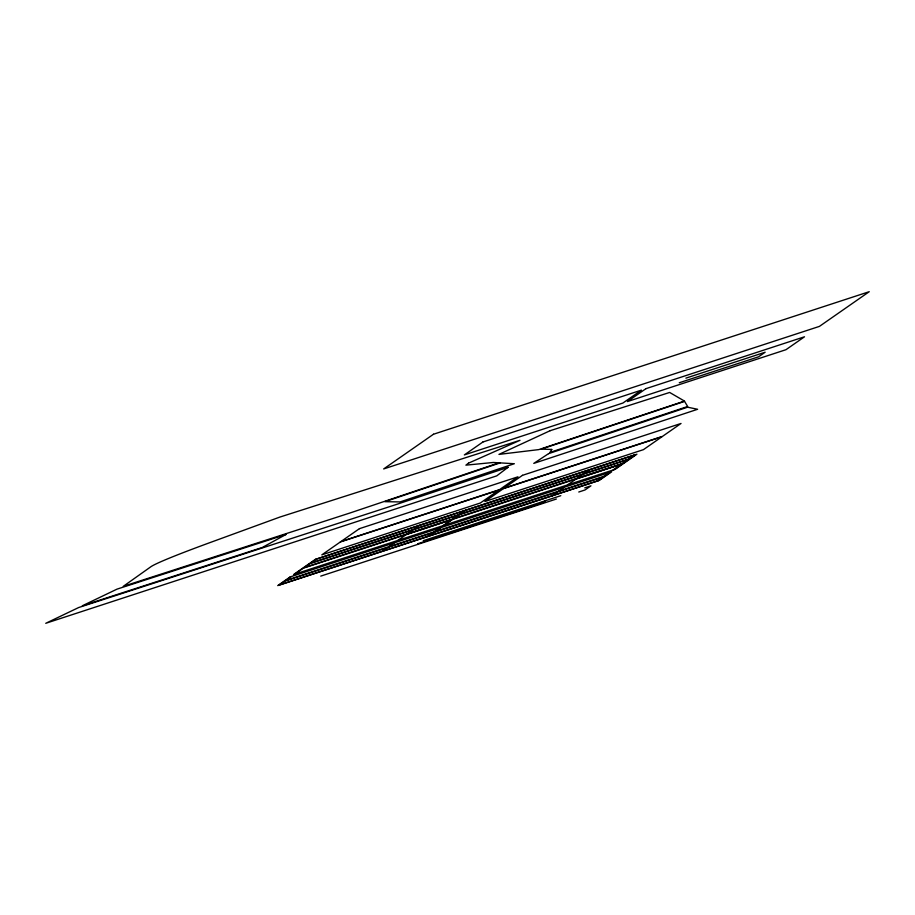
<?xml version="1.0" encoding="UTF-8"?>
<svg xmlns="http://www.w3.org/2000/svg" width="915" height="915" viewBox="0 0 915 915"><rect width="100%" height="100%" fill="white"/><g stroke="black" fill="none" stroke-linecap="round" stroke-linejoin="round"><path stroke-width="1.37" d="M291.164 576.644L285.606 580.522L604.952 476.052L610.511 472.186M294.882 574.06L303.357 568.158L622.692 463.699L614.217 469.601M382.161 551.333L387.468 547.639M388.784 546.712L394.079 543.03M398.059 540.262L406.26 534.543L451.564 519.72L443.352 525.439M407.324 533.8L412.619 530.117M413.946 529.19L419.242 525.496M427.465 536.51L432.761 532.827M434.087 531.901L439.383 528.207M452.616 518.988L457.912 515.294M459.238 514.379L464.534 510.684M428.46 536.236L434.019 532.358M435.082 531.626L440.641 527.749M444.347 525.164L452.822 519.263M453.623 518.702L459.181 514.836M460.234 514.093L465.804 510.215M537.951 504.44L545.237 501.1M552.031 495.758L557.327 492.076M558.653 491.149L563.949 487.466M567.918 484.698L576.13 478.98L621.422 464.157L613.21 469.875M577.182 478.236L582.478 474.542M583.804 473.627L589.1 469.933M597.323 480.947L602.619 477.253M603.946 476.338L609.241 472.643M622.486 463.413L627.782 459.73M629.108 458.804L634.404 455.121M685.884 378.147L765.157 352.218L758.535 356.827L679.262 382.756M423.233 540.696L560.781 495.701M584.731 487.867L590.941 485.831L584.982 489.983L578.772 492.018M539.667 503.239L544.379 501.706M538.809 503.845L543.521 502.301M417.64 543.796L542.664 502.895M320.742 576.118L556.377 499.03M551.756 449.448L549.984 452.41L687.668 406.489L684.557 401.388L541.257 449.139L551.756 449.448M468.514 463.162L465.895 465.152L493.368 462.475L499.007 462.818L350.708 512.755L123.273 586.343L150.826 566.785A166.713 6.405 -18.4 0 1 210.896 542.263L279.853 517.078L519.983 440.321L468.514 463.162M508.042 467.313L496.731 475.869L45.75 623.309L78.633 607.549L396.664 504.371L508.042 467.313M433.493 434.236L383.671 468.938L819.417 326.392L869.25 291.691L433.493 434.236M482.891 442.002L464.351 454.915L622.898 403.046L641.426 390.133L482.891 442.002M290.169 576.93L277.714 585.6L599.325 480.386L611.769 471.717L290.169 576.93M315.32 559.397L293.601 574.529L615.212 469.315L636.932 454.195L315.32 559.397M340.369 541.943L321.828 554.867L480.364 502.998L498.904 490.085L340.369 541.943M359.435 528.664L340.895 541.577L499.43 489.719L517.97 476.807L359.435 528.664M284.542 581.254L278.983 585.131L598.33 480.672L603.889 476.795L284.542 581.254M309.705 563.731L304.135 567.609L623.481 463.139L629.04 459.261L309.705 563.731M316.316 559.122L310.757 563L630.103 458.529L635.662 454.652L316.316 559.122M645.956 388.658L627.427 401.571L785.962 349.702L804.502 336.789L645.956 388.658M503.433 488.599L484.893 501.523L643.439 449.654L661.968 436.741L503.433 488.599M522.499 475.32L503.959 488.233L662.506 436.375L681.035 423.462L522.499 475.32M548.577 453.646L533.777 463.39L697.619 409.279L687.588 407.198L548.577 453.646M285.983 534.452L262.331 547.456L82.304 605.787L117.051 589.123L285.983 534.452M550.132 430.702L498.95 454.4L538.821 449.597L684.512 401.09L669.654 392.455L550.132 430.702M500.139 462.887L384.918 501.683L400.084 501.923L514.344 463.722L500.139 462.887"/></g></svg>
